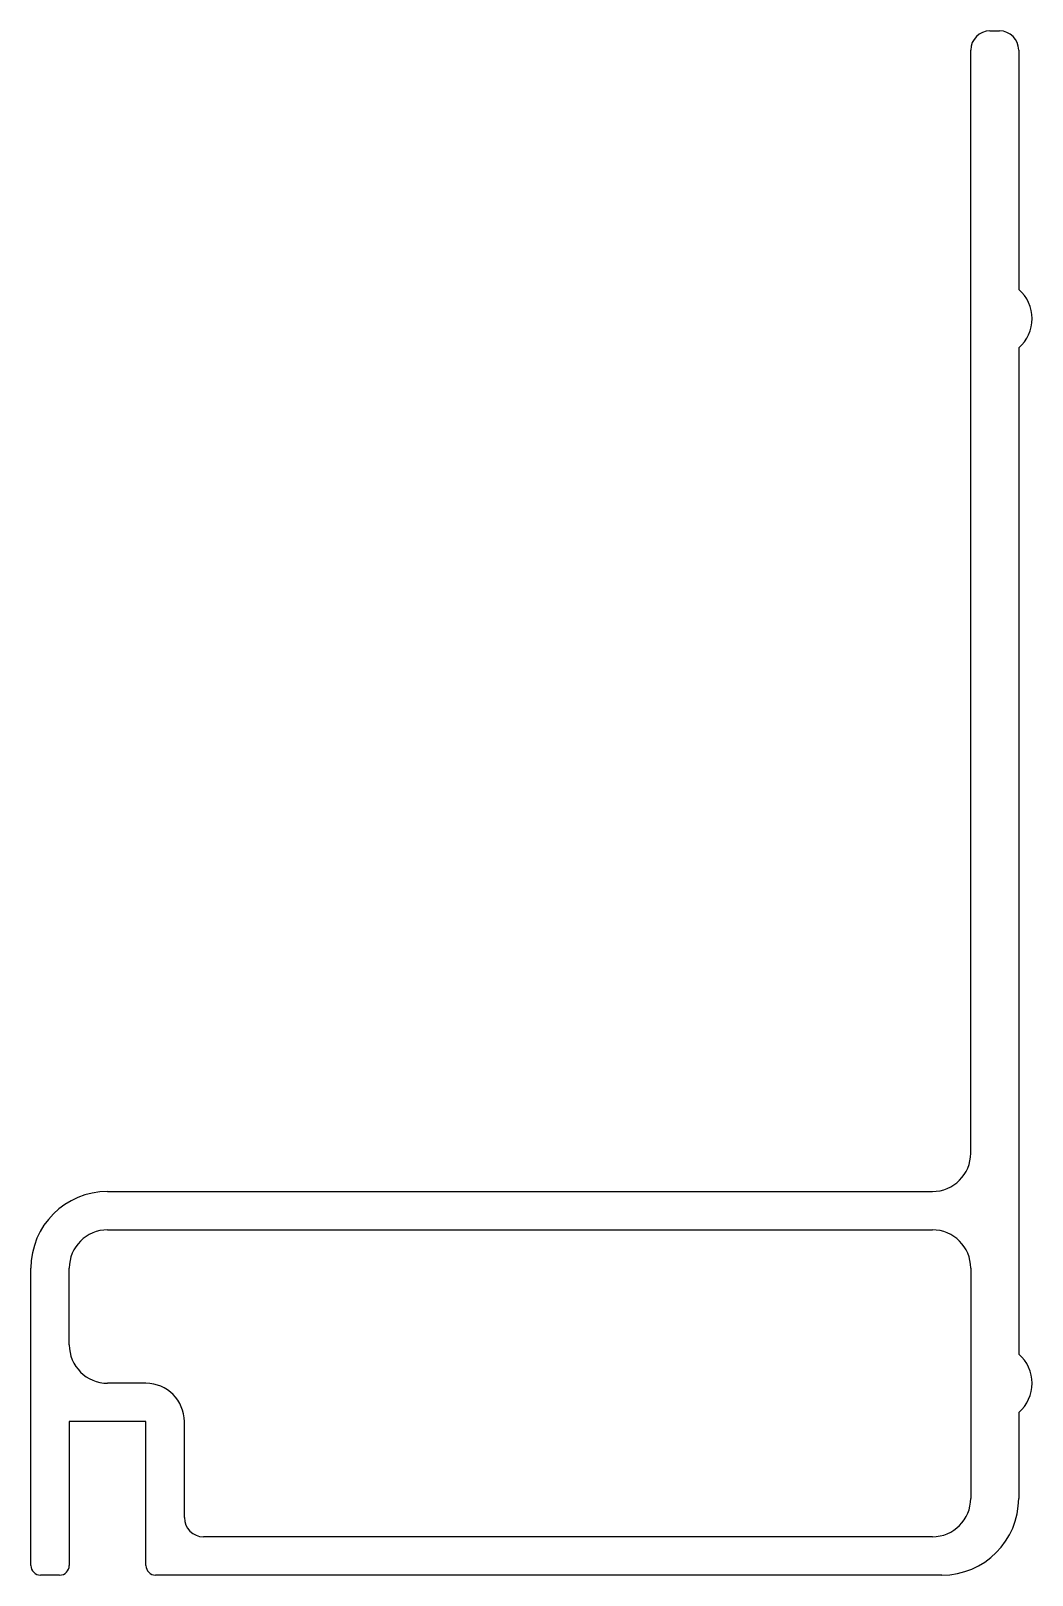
# Model space of a CAD drawing. Extents: x 3 to 55.2, y 3.2 to 83.7.
import ezdxf

# ---------------------------------------------------------------- set-up
doc = ezdxf.new("R2010")
doc.units = 0
doc.layers.get('0').update_dxf_attribs({"linetype": 'CONTINUOUS'})

msp = doc.modelspace()

# ---------------------------------------------------------------- linework, layer by layer
for p, q in [((53.029, 83.68), (53.529, 83.68)), ((52.029, 25.18), (52.029, 82.68)), ((54.529, 82.68), (54.529, 70.199)), ((54.529, 67.16), (54.529, 14.699)), ((7.029, 23.18), (50.029, 23.18)), ((7.029, 21.18), (50.029, 21.18)), ((3.029, 3.68), (3.029, 19.18)), ((5.029, 15.18), (5.029, 19.18)), ((52.029, 19.18), (52.029, 7.18)), ((9.029, 13.18), (7.029, 13.18)), ((54.529, 11.66), (54.529, 7.18)), ((5.029, 11.18), (5.029, 3.68)), ((9.029, 11.18), (5.029, 11.18)), ((9.029, 3.68), (9.029, 11.18)), ((11.029, 6.18), (11.029, 11.18)), ((50.029, 5.18), (12.029, 5.18)), ((4.529, 3.18), (3.529, 3.18)), ((50.529, 3.18), (9.529, 3.18))]:
    msp.add_line(p, q)
for centre, radius, start, end in [((53.029, 82.68), 1, 90, 180), ((53.529, 82.68), 1, 0, 90), ((53.229, 68.68), 2, 310.5416, 49.4584), ((50.029, 25.18), 2, 270, 0), ((7.029, 19.18), 4, 90, 180), ((7.029, 19.18), 2, 90, 180), ((50.029, 19.18), 2, 0, 90), ((7.029, 15.18), 2, 180, 270), ((53.229, 13.18), 2, 310.5416, 49.4584), ((9.029, 11.18), 2, 0, 90), ((50.029, 7.18), 2, 270, 0), ((50.529, 7.18), 4, 270, 0), ((12.029, 6.18), 1, 180, 270), ((3.529, 3.68), 0.5, 180, 270), ((4.529, 3.68), 0.5, 270, 0), ((9.529, 3.68), 0.5, 180, 270)]:
    msp.add_arc(centre, radius, start, end)

doc.saveas('drawing.dxf')
